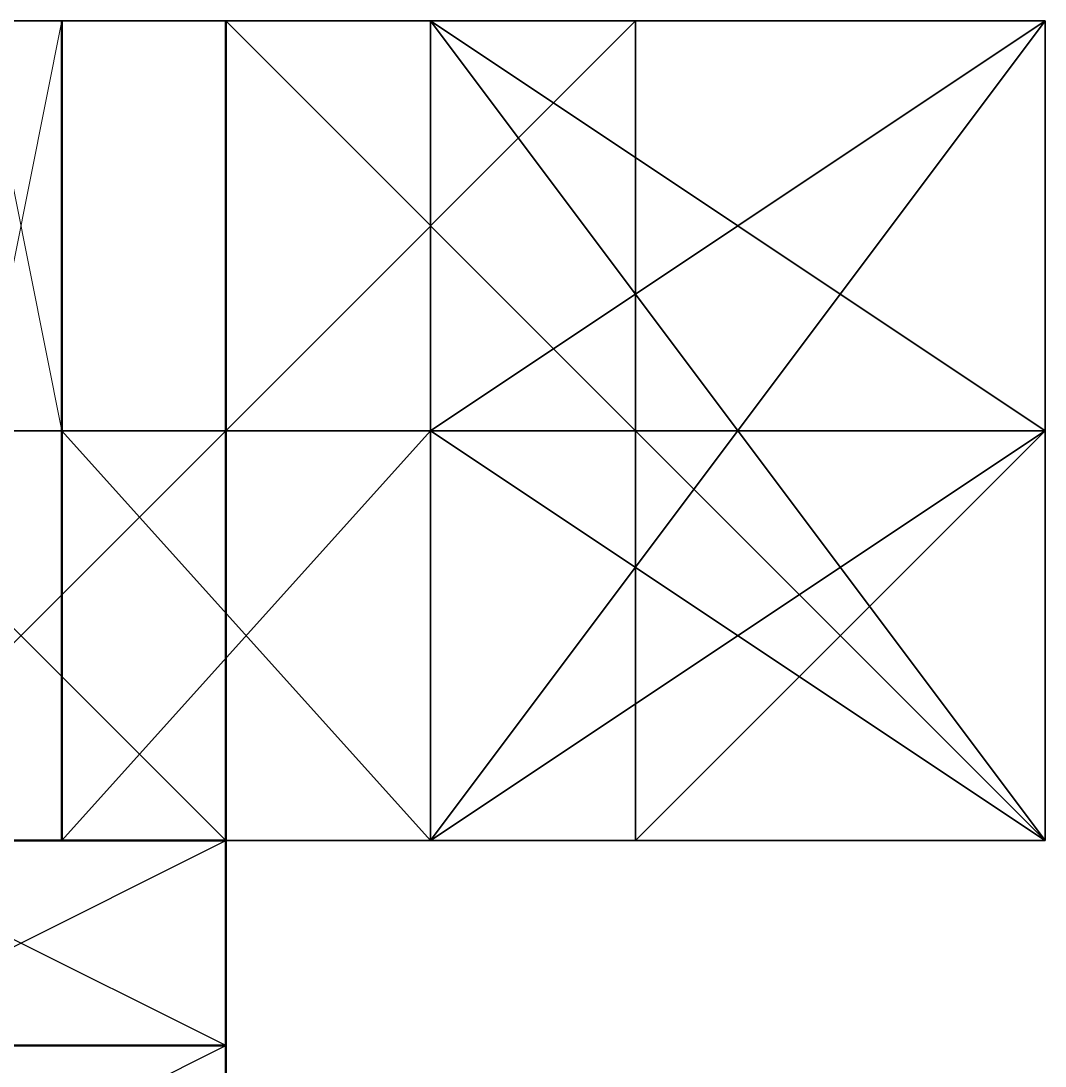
# Model space of a CAD drawing. Header units: metres. Extents: x -300 to 244, y -1173 to 40.
# Drawn here: x -280 to -260, y 19.6 to 40 of the extents above; entities that cross this region are included whole.
import ezdxf

# ---------------------------------------------------------------- set-up
doc = ezdxf.new("R2010")
doc.units = ezdxf.units.M
for name, color, linetype, lineweight in [('beam_x', 3, 'Continuous', 35), ('beam_y', 30, 'Continuous', 35), ('brace_floor', 7, 'Continuous', 18), ('brace_space', 250, 'Continuous', 35), ('brace_xz', 1, 'Continuous', 25), ('brace_yz', 6, 'Continuous', 25), ('bridge_beam', 6, 'Continuous', 50), ('bridge_brace_bot', 220, 'Continuous', 30), ('bridge_brace_face', 230, 'Continuous', 30), ('bridge_brace_top', 210, 'Continuous', 30), ('bridge_column', 200, 'Continuous', 40), ('bridge_shear_yz', 10, 'Continuous', 40), ('bridge_truss_side', 6, 'Continuous', 35), ('column', 5, 'Continuous', 50), ('core_wall', 44, 'Continuous', 50), ('OUTLINE', 9, 'Continuous', 25)]:
    doc.layers.add(name, color=color, linetype=linetype, lineweight=lineweight)

msp = doc.modelspace()

# ---------------------------------------------------------------- linework, layer by layer
at = {"layer": 'beam_x'}
for p, q in [((-284, 40), (-276, 40)), ((-284, 40, 9), (-276, 40, 9)), ((-284, 40, 15), (-276, 40, 15)), ((-284, 40, 21), (-276, 40, 21)), ((-284, 40, 27), (-276, 40, 27)), ((-284, 40, 33), (-276, 40, 33)), ((-284, 40, 39), (-276, 40, 39)), ((-284, 40, 45), (-276, 40, 45)), ((-284, 40, 51), (-276, 40, 51)), ((-284, 40, 57), (-276, 40, 57)), ((-284, 40, 63), (-276, 40, 63)), ((-284, 40, 69), (-276, 40, 69)), ((-284, 40, 75), (-276, 40, 75)), ((-280.8, 40, 81), (-279.2, 40, 81)), ((-280.8, 40, 87), (-279.2, 40, 87)), ((-280.8, 40, 93), (-279.2, 40, 93)), ((-280.8, 40, 99), (-279.2, 40, 99)), ((-280.8, 40, 105), (-279.2, 40, 105)), ((-280.8, 40, 111), (-279.2, 40, 111)), ((-280.8, 40, 117), (-279.2, 40, 117)), ((-280.8, 40, 123), (-279.2, 40, 123)), ((-280.8, 40, 129), (-279.2, 40, 129)), ((-280.8, 40, 135), (-279.2, 40, 135)), ((-280.8, 40, 141), (-279.2, 40, 141)), ((-280.8, 40, 147), (-279.2, 40, 147)), ((-280.8, 40, 153), (-279.2, 40, 153)), ((-279.2, 40, 81), (-272, 40, 81)), ((-279.2, 40, 87), (-272, 40, 87)), ((-279.2, 40, 93), (-272, 40, 93)), ((-279.2, 40, 99), (-272, 40, 99)), ((-279.2, 40, 105), (-272, 40, 105)), ((-279.2, 40, 111), (-272, 40, 111)), ((-279.2, 40, 117), (-272, 40, 117)), ((-279.2, 40, 123), (-272, 40, 123)), ((-279.2, 40, 129), (-272, 40, 129)), ((-279.2, 40, 135), (-272, 40, 135)), ((-279.2, 40, 141), (-272, 40, 141)), ((-279.2, 40, 147), (-272, 40, 147)), ((-279.2, 40, 153), (-272, 40, 153)), ((-276, 40), (-268, 40)), ((-276, 40, 9), (-268, 40, 9)), ((-276, 40, 15), (-268, 40, 15)), ((-276, 40, 21), (-268, 40, 21)), ((-276, 40, 27), (-268, 40, 27)), ((-276, 40, 33), (-268, 40, 33)), ((-276, 40, 39), (-268, 40, 39)), ((-276, 40, 45), (-268, 40, 45)), ((-276, 40, 51), (-268, 40, 51)), ((-276, 40, 57), (-268, 40, 57)), ((-276, 40, 63), (-268, 40, 63)), ((-276, 40, 69), (-268, 40, 69)), ((-276, 40, 75), (-268, 40, 75)), ((-268, 40), (-260, 40)), ((-268, 40, 9), (-260, 40, 9)), ((-268, 40, 15), (-260, 40, 15)), ((-268, 40, 21), (-260, 40, 21)), ((-268, 40, 27), (-260, 40, 27)), ((-268, 40, 33), (-260, 40, 33)), ((-268, 40, 39), (-260, 40, 39)), ((-268, 40, 45), (-260, 40, 45)), ((-268, 40, 51), (-260, 40, 51)), ((-268, 40, 57), (-260, 40, 57)), ((-268, 40, 63), (-260, 40, 63)), ((-268, 40, 69), (-260, 40, 69)), ((-268, 40, 75), (-260, 40, 75)), ((-284, 32), (-276, 32)), ((-284, 32, 9), (-276, 32, 9)), ((-284, 32, 15), (-276, 32, 15)), ((-284, 32, 21), (-276, 32, 21)), ((-284, 32, 27), (-276, 32, 27)), ((-284, 32, 33), (-276, 32, 33)), ((-284, 32, 39), (-276, 32, 39)), ((-284, 32, 45), (-276, 32, 45)), ((-284, 32, 51), (-276, 32, 51)), ((-284, 32, 57), (-276, 32, 57)), ((-284, 32, 63), (-276, 32, 63)), ((-284, 32, 69), (-276, 32, 69)), ((-284, 32, 75), (-276, 32, 75)), ((-280.8, 32, 81), (-279.2, 32, 81)), ((-280.8, 32, 87), (-279.2, 32, 87)), ((-280.8, 32, 93), (-279.2, 32, 93)), ((-280.8, 32, 99), (-279.2, 32, 99)), ((-280.8, 32, 105), (-279.2, 32, 105)), ((-280.8, 32, 111), (-279.2, 32, 111)), ((-280.8, 32, 117), (-279.2, 32, 117)), ((-280.8, 32, 123), (-279.2, 32, 123)), ((-280.8, 32, 129), (-279.2, 32, 129)), ((-280.8, 32, 135), (-279.2, 32, 135)), ((-280.8, 32, 141), (-279.2, 32, 141)), ((-280.8, 32, 147), (-279.2, 32, 147)), ((-280.8, 32, 153), (-279.2, 32, 153)), ((-279.2, 32, 81), (-272, 32, 81)), ((-279.2, 32, 87), (-272, 32, 87)), ((-279.2, 32, 93), (-272, 32, 93)), ((-279.2, 32, 99), (-272, 32, 99)), ((-279.2, 32, 105), (-272, 32, 105)), ((-279.2, 32, 111), (-272, 32, 111)), ((-279.2, 32, 117), (-272, 32, 117)), ((-279.2, 32, 123), (-272, 32, 123)), ((-279.2, 32, 129), (-272, 32, 129)), ((-279.2, 32, 135), (-272, 32, 135)), ((-279.2, 32, 141), (-272, 32, 141)), ((-279.2, 32, 147), (-272, 32, 147)), ((-279.2, 32, 153), (-272, 32, 153)), ((-276, 32), (-268, 32)), ((-276, 32, 9), (-268, 32, 9)), ((-276, 32, 15), (-268, 32, 15)), ((-276, 32, 21), (-268, 32, 21)), ((-276, 32, 27), (-268, 32, 27)), ((-276, 32, 33), (-268, 32, 33)), ((-276, 32, 39), (-268, 32, 39)), ((-276, 32, 45), (-268, 32, 45)), ((-276, 32, 51), (-268, 32, 51)), ((-276, 32, 57), (-268, 32, 57)), ((-276, 32, 63), (-268, 32, 63)), ((-276, 32, 69), (-268, 32, 69)), ((-276, 32, 75), (-268, 32, 75)), ((-268, 32), (-260, 32)), ((-268, 32, 9), (-260, 32, 9)), ((-268, 32, 15), (-260, 32, 15)), ((-268, 32, 21), (-260, 32, 21)), ((-268, 32, 27), (-260, 32, 27)), ((-268, 32, 33), (-260, 32, 33)), ((-268, 32, 39), (-260, 32, 39)), ((-268, 32, 45), (-260, 32, 45)), ((-268, 32, 51), (-260, 32, 51)), ((-268, 32, 57), (-260, 32, 57)), ((-268, 32, 63), (-260, 32, 63)), ((-268, 32, 69), (-260, 32, 69)), ((-268, 32, 75), (-260, 32, 75)), ((-284, 24), (-276, 24)), ((-284, 24, 9), (-276, 24, 9)), ((-284, 24, 15), (-276, 24, 15)), ((-284, 24, 21), (-276, 24, 21)), ((-284, 24, 27), (-276, 24, 27)), ((-284, 24, 33), (-276, 24, 33)), ((-284, 24, 39), (-276, 24, 39)), ((-284, 24, 45), (-276, 24, 45)), ((-284, 24, 51), (-276, 24, 51)), ((-284, 24, 57), (-276, 24, 57)), ((-284, 24, 63), (-276, 24, 63)), ((-284, 24, 69), (-276, 24, 69)), ((-284, 24, 75), (-276, 24, 75)), ((-280.8, 24, 81), (-279.2, 24, 81)), ((-280.8, 24, 87), (-279.2, 24, 87)), ((-280.8, 24, 93), (-279.2, 24, 93)), ((-280.8, 24, 99), (-279.2, 24, 99)), ((-280.8, 24, 105), (-279.2, 24, 105)), ((-280.8, 24, 111), (-279.2, 24, 111)), ((-280.8, 24, 117), (-279.2, 24, 117)), ((-280.8, 24, 123), (-279.2, 24, 123)), ((-280.8, 24, 129), (-279.2, 24, 129)), ((-280.8, 24, 135), (-279.2, 24, 135)), ((-280.8, 24, 141), (-279.2, 24, 141)), ((-280.8, 24, 147), (-279.2, 24, 147)), ((-280.8, 24, 153), (-279.2, 24, 153)), ((-279.2, 24, 81), (-272, 24, 81)), ((-279.2, 24, 87), (-272, 24, 87)), ((-279.2, 24, 93), (-272, 24, 93)), ((-279.2, 24, 99), (-272, 24, 99)), ((-279.2, 24, 105), (-272, 24, 105)), ((-279.2, 24, 111), (-272, 24, 111)), ((-279.2, 24, 117), (-272, 24, 117)), ((-279.2, 24, 123), (-272, 24, 123)), ((-279.2, 24, 129), (-272, 24, 129)), ((-279.2, 24, 135), (-272, 24, 135)), ((-279.2, 24, 141), (-272, 24, 141)), ((-279.2, 24, 147), (-272, 24, 147)), ((-279.2, 24, 153), (-272, 24, 153)), ((-276, 24), (-268, 24)), ((-276, 24, 9), (-268, 24, 9)), ((-276, 24, 15), (-268, 24, 15)), ((-276, 24, 21), (-268, 24, 21)), ((-276, 24, 27), (-268, 24, 27)), ((-276, 24, 33), (-268, 24, 33)), ((-276, 24, 39), (-268, 24, 39)), ((-276, 24, 45), (-268, 24, 45)), ((-276, 24, 51), (-268, 24, 51)), ((-276, 24, 57), (-268, 24, 57)), ((-276, 24, 63), (-268, 24, 63)), ((-276, 24, 69), (-268, 24, 69)), ((-276, 24, 75), (-268, 24, 75)), ((-268, 24), (-260, 24)), ((-268, 24, 9), (-260, 24, 9)), ((-268, 24, 15), (-260, 24, 15)), ((-268, 24, 21), (-260, 24, 21)), ((-268, 24, 27), (-260, 24, 27)), ((-268, 24, 33), (-260, 24, 33)), ((-268, 24, 39), (-260, 24, 39)), ((-268, 24, 45), (-260, 24, 45)), ((-268, 24, 51), (-260, 24, 51)), ((-268, 24, 57), (-260, 24, 57)), ((-268, 24, 63), (-260, 24, 63)), ((-268, 24, 69), (-260, 24, 69)), ((-268, 24, 75), (-260, 24, 75))]:
    msp.add_line(p, q, dxfattribs=at)
at = {"layer": 'beam_y'}
for p, q in [((-279.2, 32, 81), (-279.2, 40, 81)), ((-279.2, 32, 87), (-279.2, 40, 87)), ((-279.2, 32, 93), (-279.2, 40, 93)), ((-279.2, 32, 99), (-279.2, 40, 99)), ((-279.2, 32, 105), (-279.2, 40, 105)), ((-279.2, 32, 111), (-279.2, 40, 111)), ((-279.2, 32, 117), (-279.2, 40, 117)), ((-279.2, 32, 123), (-279.2, 40, 123)), ((-279.2, 32, 129), (-279.2, 40, 129)), ((-279.2, 32, 135), (-279.2, 40, 135)), ((-279.2, 32, 141), (-279.2, 40, 141)), ((-279.2, 32, 147), (-279.2, 40, 147)), ((-279.2, 32, 153), (-279.2, 40, 153)), ((-276, 32), (-276, 40)), ((-276, 32, 9), (-276, 40, 9)), ((-276, 32, 15), (-276, 40, 15)), ((-276, 32, 21), (-276, 40, 21)), ((-276, 32, 27), (-276, 40, 27)), ((-276, 32, 33), (-276, 40, 33)), ((-276, 32, 39), (-276, 40, 39)), ((-276, 32, 45), (-276, 40, 45)), ((-276, 32, 51), (-276, 40, 51)), ((-276, 32, 57), (-276, 40, 57)), ((-276, 32, 63), (-276, 40, 63)), ((-276, 32, 69), (-276, 40, 69)), ((-276, 32, 75), (-276, 40, 75)), ((-272, 32, 81), (-272, 40, 81)), ((-272, 32, 87), (-272, 40, 87)), ((-272, 32, 93), (-272, 40, 93)), ((-272, 32, 99), (-272, 40, 99)), ((-272, 32, 105), (-272, 40, 105)), ((-272, 32, 111), (-272, 40, 111)), ((-272, 32, 117), (-272, 40, 117)), ((-272, 32, 123), (-272, 40, 123)), ((-272, 32, 129), (-272, 40, 129)), ((-272, 32, 135), (-272, 40, 135)), ((-272, 32, 141), (-272, 40, 141)), ((-272, 32, 147), (-272, 40, 147)), ((-272, 32, 153), (-272, 40, 153)), ((-268, 32), (-268, 40)), ((-268, 32, 9), (-268, 40, 9)), ((-268, 32, 15), (-268, 40, 15)), ((-268, 32, 21), (-268, 40, 21)), ((-268, 32, 27), (-268, 40, 27)), ((-268, 32, 33), (-268, 40, 33)), ((-268, 32, 39), (-268, 40, 39)), ((-268, 32, 45), (-268, 40, 45)), ((-268, 32, 51), (-268, 40, 51)), ((-268, 32, 57), (-268, 40, 57)), ((-268, 32, 63), (-268, 40, 63)), ((-268, 32, 69), (-268, 40, 69)), ((-268, 32, 75), (-268, 40, 75)), ((-260, 32), (-260, 40)), ((-260, 32, 9), (-260, 40, 9)), ((-260, 32, 15), (-260, 40, 15)), ((-260, 32, 21), (-260, 40, 21)), ((-260, 32, 27), (-260, 40, 27)), ((-260, 32, 33), (-260, 40, 33)), ((-260, 32, 39), (-260, 40, 39)), ((-260, 32, 45), (-260, 40, 45)), ((-260, 32, 51), (-260, 40, 51)), ((-260, 32, 57), (-260, 40, 57)), ((-260, 32, 63), (-260, 40, 63)), ((-260, 32, 69), (-260, 40, 69)), ((-260, 32, 75), (-260, 40, 75)), ((-279.2, 24, 81), (-279.2, 32, 81)), ((-279.2, 24, 87), (-279.2, 32, 87)), ((-279.2, 24, 93), (-279.2, 32, 93)), ((-279.2, 24, 99), (-279.2, 32, 99)), ((-279.2, 24, 105), (-279.2, 32, 105)), ((-279.2, 24, 111), (-279.2, 32, 111)), ((-279.2, 24, 117), (-279.2, 32, 117)), ((-279.2, 24, 123), (-279.2, 32, 123)), ((-279.2, 24, 129), (-279.2, 32, 129)), ((-279.2, 24, 135), (-279.2, 32, 135)), ((-279.2, 24, 141), (-279.2, 32, 141)), ((-279.2, 24, 147), (-279.2, 32, 147)), ((-279.2, 24, 153), (-279.2, 32, 153)), ((-276, 24), (-276, 32)), ((-276, 24, 9), (-276, 32, 9)), ((-276, 24, 15), (-276, 32, 15)), ((-276, 24, 21), (-276, 32, 21)), ((-276, 24, 27), (-276, 32, 27)), ((-276, 24, 33), (-276, 32, 33)), ((-276, 24, 39), (-276, 32, 39)), ((-276, 24, 45), (-276, 32, 45)), ((-276, 24, 51), (-276, 32, 51)), ((-276, 24, 57), (-276, 32, 57)), ((-276, 24, 63), (-276, 32, 63)), ((-276, 24, 69), (-276, 32, 69)), ((-276, 24, 75), (-276, 32, 75)), ((-272, 24, 81), (-272, 32, 81)), ((-272, 24, 87), (-272, 32, 87)), ((-272, 24, 93), (-272, 32, 93)), ((-272, 24, 99), (-272, 32, 99)), ((-272, 24, 105), (-272, 32, 105)), ((-272, 24, 111), (-272, 32, 111)), ((-272, 24, 117), (-272, 32, 117)), ((-272, 24, 123), (-272, 32, 123)), ((-272, 24, 129), (-272, 32, 129)), ((-272, 24, 135), (-272, 32, 135)), ((-272, 24, 141), (-272, 32, 141)), ((-272, 24, 147), (-272, 32, 147)), ((-272, 24, 153), (-272, 32, 153)), ((-268, 24), (-268, 32)), ((-268, 24, 9), (-268, 32, 9)), ((-268, 24, 15), (-268, 32, 15)), ((-268, 24, 21), (-268, 32, 21)), ((-268, 24, 27), (-268, 32, 27)), ((-268, 24, 33), (-268, 32, 33)), ((-268, 24, 39), (-268, 32, 39)), ((-268, 24, 45), (-268, 32, 45)), ((-268, 24, 51), (-268, 32, 51)), ((-268, 24, 57), (-268, 32, 57)), ((-268, 24, 63), (-268, 32, 63)), ((-268, 24, 69), (-268, 32, 69)), ((-268, 24, 75), (-268, 32, 75)), ((-260, 24), (-260, 32)), ((-260, 24, 9), (-260, 32, 9)), ((-260, 24, 15), (-260, 32, 15)), ((-260, 24, 21), (-260, 32, 21)), ((-260, 24, 27), (-260, 32, 27)), ((-260, 24, 33), (-260, 32, 33)), ((-260, 24, 39), (-260, 32, 39)), ((-260, 24, 45), (-260, 32, 45)), ((-260, 24, 51), (-260, 32, 51)), ((-260, 24, 57), (-260, 32, 57)), ((-260, 24, 63), (-260, 32, 63)), ((-260, 24, 69), (-260, 32, 69)), ((-260, 24, 75), (-260, 32, 75))]:
    msp.add_line(p, q, dxfattribs=at)
at = {"layer": 'brace_floor'}
for p, q in [((-280.8, 32, 111), (-279.2, 40, 111)), ((-279.2, 32, 111), (-280.8, 40, 111)), ((-280.8, 32, 147), (-279.2, 40, 147)), ((-279.2, 32, 147), (-280.8, 40, 147)), ((-276, 32), (-268, 40)), ((-268, 32), (-276, 40)), ((-276, 32, 39), (-268, 40, 39)), ((-268, 32, 39), (-276, 40, 39)), ((-276, 32, 75), (-268, 40, 75)), ((-268, 32, 75), (-276, 40, 75)), ((-284, 24), (-276, 32)), ((-276, 24), (-284, 32)), ((-284, 24, 39), (-276, 32, 39)), ((-276, 24, 39), (-284, 32, 39)), ((-284, 24, 75), (-276, 32, 75)), ((-276, 24, 75), (-284, 32, 75)), ((-279.2, 24, 111), (-272, 32, 111)), ((-272, 24, 111), (-279.2, 32, 111)), ((-279.2, 24, 147), (-272, 32, 147)), ((-272, 24, 147), (-279.2, 32, 147)), ((-268, 24), (-260, 32)), ((-260, 24), (-268, 32)), ((-268, 24, 39), (-260, 32, 39)), ((-260, 24, 39), (-268, 32, 39)), ((-268, 24, 75), (-260, 32, 75)), ((-260, 24, 75), (-268, 32, 75))]:
    msp.add_line(p, q, dxfattribs=at)
at = {"layer": 'brace_space'}
for p, q in [((-260, 24, 75), (-272, 40, 81)), ((-260, 32, 75), (-272, 40, 81)), ((-260, 40, 75), (-272, 24, 81)), ((-260, 40, 75), (-272, 32, 81)), ((-260, 40, 75), (-272, 40, 81)), ((-260, 24, 75), (-272, 32, 81)), ((-260, 32, 75), (-272, 24, 81)), ((-260, 32, 75), (-272, 32, 81)), ((-260, 24, 75), (-272, 24, 81))]:
    msp.add_line(p, q, dxfattribs=at)
at = {"layer": 'brace_xz'}
for p, q in [((-284, 40), (-276, 40, 9)), ((-276, 40), (-284, 40, 9)), ((-284, 40, 27), (-276, 40, 39)), ((-276, 40, 27), (-284, 40, 39)), ((-284, 40, 51), (-276, 40, 63)), ((-276, 40, 51), (-284, 40, 63)), ((-279.2, 40, 87), (-272, 40, 99)), ((-272, 40, 87), (-279.2, 40, 99)), ((-279.2, 40, 99), (-272, 40, 111)), ((-272, 40, 99), (-279.2, 40, 111)), ((-279.2, 40, 111), (-272, 40, 123)), ((-272, 40, 111), (-279.2, 40, 123)), ((-279.2, 40, 123), (-272, 40, 135)), ((-272, 40, 123), (-279.2, 40, 135)), ((-279.2, 40, 135), (-272, 40, 147)), ((-272, 40, 135), (-279.2, 40, 147)), ((-276, 40), (-268, 40, 9)), ((-268, 40), (-276, 40, 9)), ((-276, 40, 15), (-268, 40, 27)), ((-268, 40, 15), (-276, 40, 27)), ((-276, 40, 39), (-268, 40, 51)), ((-268, 40, 39), (-276, 40, 51)), ((-276, 40, 63), (-268, 40, 75)), ((-268, 40, 63), (-276, 40, 75)), ((-268, 40), (-260, 40, 9)), ((-260, 40), (-268, 40, 9)), ((-268, 40, 27), (-260, 40, 39)), ((-260, 40, 27), (-268, 40, 39)), ((-268, 40, 51), (-260, 40, 63)), ((-260, 40, 51), (-268, 40, 63)), ((-284, 32), (-276, 32, 9)), ((-276, 32), (-284, 32, 9)), ((-284, 32, 15), (-276, 32, 27)), ((-276, 32, 15), (-284, 32, 27)), ((-284, 32, 39), (-276, 32, 51)), ((-276, 32, 39), (-284, 32, 51)), ((-284, 32, 63), (-276, 32, 75)), ((-276, 32, 63), (-284, 32, 75)), ((-279.2, 32, 87), (-272, 32, 99)), ((-272, 32, 87), (-279.2, 32, 99)), ((-279.2, 32, 99), (-272, 32, 111)), ((-272, 32, 99), (-279.2, 32, 111)), ((-279.2, 32, 111), (-272, 32, 123)), ((-272, 32, 111), (-279.2, 32, 123)), ((-279.2, 32, 123), (-272, 32, 135)), ((-272, 32, 123), (-279.2, 32, 135)), ((-279.2, 32, 135), (-272, 32, 147)), ((-272, 32, 135), (-279.2, 32, 147)), ((-276, 32), (-268, 32, 9)), ((-268, 32), (-276, 32, 9)), ((-276, 32, 27), (-268, 32, 39)), ((-268, 32, 27), (-276, 32, 39)), ((-276, 32, 51), (-268, 32, 63)), ((-268, 32, 51), (-276, 32, 63)), ((-268, 32), (-260, 32, 9)), ((-260, 32), (-268, 32, 9)), ((-268, 32, 15), (-260, 32, 27)), ((-260, 32, 15), (-268, 32, 27)), ((-268, 32, 39), (-260, 32, 51)), ((-260, 32, 39), (-268, 32, 51)), ((-268, 32, 63), (-260, 32, 75)), ((-260, 32, 63), (-268, 32, 75)), ((-284, 24), (-276, 24, 9)), ((-276, 24), (-284, 24, 9)), ((-284, 24, 27), (-276, 24, 39)), ((-276, 24, 27), (-284, 24, 39)), ((-284, 24, 51), (-276, 24, 63)), ((-276, 24, 51), (-284, 24, 63)), ((-279.2, 24, 87), (-272, 24, 99)), ((-272, 24, 87), (-279.2, 24, 99)), ((-279.2, 24, 99), (-272, 24, 111)), ((-272, 24, 99), (-279.2, 24, 111)), ((-279.2, 24, 111), (-272, 24, 123)), ((-272, 24, 111), (-279.2, 24, 123)), ((-279.2, 24, 123), (-272, 24, 135)), ((-272, 24, 123), (-279.2, 24, 135)), ((-279.2, 24, 135), (-272, 24, 147)), ((-272, 24, 135), (-279.2, 24, 147)), ((-276, 24), (-268, 24, 9)), ((-268, 24), (-276, 24, 9)), ((-276, 24, 15), (-268, 24, 27)), ((-268, 24, 15), (-276, 24, 27)), ((-276, 24, 39), (-268, 24, 51)), ((-268, 24, 39), (-276, 24, 51)), ((-276, 24, 63), (-268, 24, 75)), ((-268, 24, 63), (-276, 24, 75)), ((-268, 24), (-260, 24, 9)), ((-260, 24), (-268, 24, 9)), ((-268, 24, 27), (-260, 24, 39)), ((-260, 24, 27), (-268, 24, 39)), ((-268, 24, 51), (-260, 24, 63)), ((-260, 24, 51), (-268, 24, 63))]:
    msp.add_line(p, q, dxfattribs=at)
at = {"layer": 'brace_yz'}
for p, q in [((-276, 32), (-276, 40, 9)), ((-276, 40), (-276, 32, 9)), ((-272, 32, 99), (-272, 40, 111)), ((-272, 40, 99), (-272, 32, 111)), ((-272, 32, 123), (-272, 40, 135)), ((-272, 40, 123), (-272, 32, 135)), ((-268, 32), (-268, 40, 9)), ((-268, 40), (-268, 32, 9)), ((-260, 32), (-260, 40, 9)), ((-260, 40), (-260, 32, 9)), ((-260, 32, 15), (-260, 40, 27)), ((-260, 40, 15), (-260, 32, 27)), ((-260, 32, 27), (-260, 40, 39)), ((-260, 40, 27), (-260, 32, 39)), ((-260, 32, 39), (-260, 40, 51)), ((-260, 40, 39), (-260, 32, 51)), ((-260, 32, 51), (-260, 40, 63)), ((-260, 40, 51), (-260, 32, 63)), ((-260, 32, 63), (-260, 40, 75)), ((-260, 40, 63), (-260, 32, 75)), ((-276, 24), (-276, 32, 9)), ((-276, 32), (-276, 24, 9)), ((-272, 24, 99), (-272, 32, 111)), ((-272, 32, 99), (-272, 24, 111)), ((-272, 24, 123), (-272, 32, 135)), ((-272, 32, 123), (-272, 24, 135)), ((-268, 24), (-268, 32, 9)), ((-268, 32), (-268, 24, 9)), ((-260, 24), (-260, 32, 9)), ((-260, 32), (-260, 24, 9)), ((-260, 24, 15), (-260, 32, 27)), ((-260, 32, 15), (-260, 24, 27)), ((-260, 24, 27), (-260, 32, 39)), ((-260, 32, 27), (-260, 24, 39)), ((-260, 24, 39), (-260, 32, 51)), ((-260, 32, 39), (-260, 24, 51)), ((-260, 24, 51), (-260, 32, 63)), ((-260, 32, 51), (-260, 24, 63)), ((-260, 24, 63), (-260, 32, 75)), ((-260, 32, 63), (-260, 24, 75))]:
    msp.add_line(p, q, dxfattribs=at)
at = {"layer": 'bridge_beam'}
for p, q in [((-284, 24, 33), (-276, 24, 33)), ((-284, 24, 39), (-276, 24, 39)), ((-284, 24, 69), (-276, 24, 69)), ((-284, 24, 75), (-276, 24, 75)), ((-284, 24, 105), (-276, 24, 105)), ((-284, 24, 111), (-276, 24, 111)), ((-284, 24, 141), (-276, 24, 141)), ((-284, 24, 153), (-276, 24, 153)), ((-276, 20, 33), (-276, 24, 33)), ((-276, 20, 39), (-276, 24, 39)), ((-276, 20, 69), (-276, 24, 69)), ((-276, 20, 75), (-276, 24, 75)), ((-276, 20, 105), (-276, 24, 105)), ((-276, 20, 111), (-276, 24, 111)), ((-276, 20, 141), (-276, 24, 141)), ((-276, 20, 153), (-276, 24, 153)), ((-284, 20, 33), (-276, 20, 33)), ((-284, 20, 39), (-276, 20, 39)), ((-284, 20, 69), (-276, 20, 69)), ((-284, 20, 75), (-276, 20, 75)), ((-284, 20, 105), (-276, 20, 105)), ((-284, 20, 111), (-276, 20, 111)), ((-284, 20, 141), (-276, 20, 141)), ((-284, 20, 153), (-276, 20, 153)), ((-276, 16, 33), (-276, 20, 33)), ((-276, 16, 39), (-276, 20, 39)), ((-276, 16, 69), (-276, 20, 69)), ((-276, 16, 75), (-276, 20, 75)), ((-276, 16, 105), (-276, 20, 105)), ((-276, 16, 111), (-276, 20, 111)), ((-276, 16, 141), (-276, 20, 141)), ((-276, 16, 153), (-276, 20, 153))]:
    msp.add_line(p, q, dxfattribs=at)
at = {"layer": 'bridge_brace_bot'}
for p, q in [((-284, 20, 33), (-276, 24, 33)), ((-276, 20, 33), (-284, 24, 33)), ((-284, 20, 69), (-276, 24, 69)), ((-276, 20, 69), (-284, 24, 69)), ((-284, 20, 105), (-276, 24, 105)), ((-276, 20, 105), (-284, 24, 105)), ((-284, 20, 141), (-276, 24, 141)), ((-276, 20, 141), (-284, 24, 141)), ((-284, 16, 33), (-276, 20, 33)), ((-284, 16, 69), (-276, 20, 69)), ((-284, 16, 105), (-276, 20, 105)), ((-284, 16, 141), (-276, 20, 141))]:
    msp.add_line(p, q, dxfattribs=at)
at = {"layer": 'bridge_brace_face'}
for p, q in [((-284, 24, 33), (-276, 24, 39)), ((-276, 24, 33), (-284, 24, 39)), ((-284, 24, 69), (-276, 24, 75)), ((-276, 24, 69), (-284, 24, 75)), ((-284, 24, 105), (-276, 24, 111)), ((-276, 24, 105), (-284, 24, 111)), ((-284, 24, 141), (-276, 24, 153)), ((-276, 24, 141), (-284, 24, 153))]:
    msp.add_line(p, q, dxfattribs=at)
at = {"layer": 'bridge_brace_top'}
for p, q in [((-284, 20, 39), (-276, 24, 39)), ((-276, 20, 39), (-284, 24, 39)), ((-284, 20, 75), (-276, 24, 75)), ((-276, 20, 75), (-284, 24, 75)), ((-284, 20, 111), (-276, 24, 111)), ((-276, 20, 111), (-284, 24, 111)), ((-284, 20, 153), (-276, 24, 153)), ((-276, 20, 153), (-284, 24, 153)), ((-284, 16, 39), (-276, 20, 39)), ((-284, 16, 75), (-276, 20, 75)), ((-284, 16, 111), (-276, 20, 111)), ((-284, 16, 153), (-276, 20, 153))]:
    msp.add_line(p, q, dxfattribs=at)
at = {"layer": 'bridge_column'}
for p, q in [((-276, 24, 33), (-276, 24, 39)), ((-276, 24, 69), (-276, 24, 75)), ((-276, 24, 105), (-276, 24, 111)), ((-276, 24, 141), (-276, 24, 153)), ((-276, 20, 33), (-276, 20, 39)), ((-276, 20, 69), (-276, 20, 75)), ((-276, 20, 105), (-276, 20, 111)), ((-276, 20, 141), (-276, 20, 153))]:
    msp.add_line(p, q, dxfattribs=at)
at = {"layer": 'bridge_shear_yz'}
for p, q in [((-276, 20, 33), (-276, 24, 39)), ((-276, 20, 39), (-276, 24, 33)), ((-276, 20, 69), (-276, 24, 75)), ((-276, 20, 75), (-276, 24, 69)), ((-276, 20, 105), (-276, 24, 111)), ((-276, 20, 111), (-276, 24, 105)), ((-276, 20, 141), (-276, 24, 153)), ((-276, 20, 153), (-276, 24, 141)), ((-276, 16, 33), (-276, 20, 39)), ((-276, 16, 39), (-276, 20, 33)), ((-276, 16, 69), (-276, 20, 75)), ((-276, 16, 75), (-276, 20, 69)), ((-276, 16, 105), (-276, 20, 111)), ((-276, 16, 111), (-276, 20, 105)), ((-276, 16, 141), (-276, 20, 153)), ((-276, 16, 153), (-276, 20, 141))]:
    msp.add_line(p, q, dxfattribs=at)
at = {"layer": 'bridge_truss_side'}
for p, q in [((-276, 20, 33), (-276, 24, 39)), ((-276, 20, 39), (-276, 24, 33)), ((-276, 20, 69), (-276, 24, 75)), ((-276, 20, 75), (-276, 24, 69)), ((-276, 20, 105), (-276, 24, 111)), ((-276, 20, 111), (-276, 24, 105)), ((-276, 20, 141), (-276, 24, 153)), ((-276, 20, 153), (-276, 24, 141)), ((-276, 16, 33), (-276, 20, 39)), ((-276, 16, 39), (-276, 20, 33)), ((-276, 16, 69), (-276, 20, 75)), ((-276, 16, 75), (-276, 20, 69)), ((-276, 16, 105), (-276, 20, 111)), ((-276, 16, 111), (-276, 20, 105)), ((-276, 16, 141), (-276, 20, 153)), ((-276, 16, 153), (-276, 20, 141))]:
    msp.add_line(p, q, dxfattribs=at)
at = {"layer": 'column'}
for p, q in [((-279.2, 40, 81), (-279.2, 40, 87)), ((-279.2, 40, 87), (-279.2, 40, 93)), ((-279.2, 40, 93), (-279.2, 40, 99)), ((-279.2, 40, 99), (-279.2, 40, 105)), ((-279.2, 40, 105), (-279.2, 40, 111)), ((-279.2, 40, 111), (-279.2, 40, 117)), ((-279.2, 40, 117), (-279.2, 40, 123)), ((-279.2, 40, 123), (-279.2, 40, 129)), ((-279.2, 40, 129), (-279.2, 40, 135)), ((-279.2, 40, 135), (-279.2, 40, 141)), ((-279.2, 40, 141), (-279.2, 40, 147)), ((-279.2, 40, 147), (-279.2, 40, 153)), ((-276, 40), (-276, 40, 9)), ((-276, 40, 9), (-276, 40, 15)), ((-276, 40, 15), (-276, 40, 21)), ((-276, 40, 21), (-276, 40, 27)), ((-276, 40, 27), (-276, 40, 33)), ((-276, 40, 33), (-276, 40, 39)), ((-276, 40, 39), (-276, 40, 45)), ((-276, 40, 45), (-276, 40, 51)), ((-276, 40, 51), (-276, 40, 57)), ((-276, 40, 57), (-276, 40, 63)), ((-276, 40, 63), (-276, 40, 69)), ((-276, 40, 69), (-276, 40, 75)), ((-272, 40, 81), (-272, 40, 87)), ((-272, 40, 87), (-272, 40, 93)), ((-272, 40, 93), (-272, 40, 99)), ((-272, 40, 99), (-272, 40, 105)), ((-272, 40, 105), (-272, 40, 111)), ((-272, 40, 111), (-272, 40, 117)), ((-272, 40, 117), (-272, 40, 123)), ((-272, 40, 123), (-272, 40, 129)), ((-272, 40, 129), (-272, 40, 135)), ((-272, 40, 135), (-272, 40, 141)), ((-272, 40, 141), (-272, 40, 147)), ((-272, 40, 147), (-272, 40, 153)), ((-268, 40), (-268, 40, 9)), ((-268, 40, 9), (-268, 40, 15)), ((-268, 40, 15), (-268, 40, 21)), ((-268, 40, 21), (-268, 40, 27)), ((-268, 40, 27), (-268, 40, 33)), ((-268, 40, 33), (-268, 40, 39)), ((-268, 40, 39), (-268, 40, 45)), ((-268, 40, 45), (-268, 40, 51)), ((-268, 40, 51), (-268, 40, 57)), ((-268, 40, 57), (-268, 40, 63)), ((-268, 40, 63), (-268, 40, 69)), ((-268, 40, 69), (-268, 40, 75)), ((-260, 40), (-260, 40, 9)), ((-260, 40, 9), (-260, 40, 15)), ((-260, 40, 15), (-260, 40, 21)), ((-260, 40, 21), (-260, 40, 27)), ((-260, 40, 27), (-260, 40, 33)), ((-260, 40, 33), (-260, 40, 39)), ((-260, 40, 39), (-260, 40, 45)), ((-260, 40, 45), (-260, 40, 51)), ((-260, 40, 51), (-260, 40, 57)), ((-260, 40, 57), (-260, 40, 63)), ((-260, 40, 63), (-260, 40, 69)), ((-260, 40, 69), (-260, 40, 75)), ((-279.2, 32, 81), (-279.2, 32, 87)), ((-279.2, 32, 87), (-279.2, 32, 93)), ((-279.2, 32, 93), (-279.2, 32, 99)), ((-279.2, 32, 99), (-279.2, 32, 105)), ((-279.2, 32, 105), (-279.2, 32, 111)), ((-279.2, 32, 111), (-279.2, 32, 117)), ((-279.2, 32, 117), (-279.2, 32, 123)), ((-279.2, 32, 123), (-279.2, 32, 129)), ((-279.2, 32, 129), (-279.2, 32, 135)), ((-279.2, 32, 135), (-279.2, 32, 141)), ((-279.2, 32, 141), (-279.2, 32, 147)), ((-279.2, 32, 147), (-279.2, 32, 153)), ((-276, 32), (-276, 32, 9)), ((-276, 32, 9), (-276, 32, 15)), ((-276, 32, 15), (-276, 32, 21)), ((-276, 32, 21), (-276, 32, 27)), ((-276, 32, 27), (-276, 32, 33)), ((-276, 32, 33), (-276, 32, 39)), ((-276, 32, 39), (-276, 32, 45)), ((-276, 32, 45), (-276, 32, 51)), ((-276, 32, 51), (-276, 32, 57)), ((-276, 32, 57), (-276, 32, 63)), ((-276, 32, 63), (-276, 32, 69)), ((-276, 32, 69), (-276, 32, 75)), ((-272, 32, 81), (-272, 32, 87)), ((-272, 32, 87), (-272, 32, 93)), ((-272, 32, 93), (-272, 32, 99)), ((-272, 32, 99), (-272, 32, 105)), ((-272, 32, 105), (-272, 32, 111)), ((-272, 32, 111), (-272, 32, 117)), ((-272, 32, 117), (-272, 32, 123)), ((-272, 32, 123), (-272, 32, 129)), ((-272, 32, 129), (-272, 32, 135)), ((-272, 32, 135), (-272, 32, 141)), ((-272, 32, 141), (-272, 32, 147)), ((-272, 32, 147), (-272, 32, 153)), ((-268, 32), (-268, 32, 9)), ((-268, 32, 9), (-268, 32, 15)), ((-268, 32, 15), (-268, 32, 21)), ((-268, 32, 21), (-268, 32, 27)), ((-268, 32, 27), (-268, 32, 33)), ((-268, 32, 33), (-268, 32, 39)), ((-268, 32, 39), (-268, 32, 45)), ((-268, 32, 45), (-268, 32, 51)), ((-268, 32, 51), (-268, 32, 57)), ((-268, 32, 57), (-268, 32, 63)), ((-268, 32, 63), (-268, 32, 69)), ((-268, 32, 69), (-268, 32, 75)), ((-260, 32), (-260, 32, 9)), ((-260, 32, 9), (-260, 32, 15)), ((-260, 32, 15), (-260, 32, 21)), ((-260, 32, 21), (-260, 32, 27)), ((-260, 32, 27), (-260, 32, 33)), ((-260, 32, 33), (-260, 32, 39)), ((-260, 32, 39), (-260, 32, 45)), ((-260, 32, 45), (-260, 32, 51)), ((-260, 32, 51), (-260, 32, 57)), ((-260, 32, 57), (-260, 32, 63)), ((-260, 32, 63), (-260, 32, 69)), ((-260, 32, 69), (-260, 32, 75)), ((-279.2, 24, 81), (-279.2, 24, 87)), ((-279.2, 24, 87), (-279.2, 24, 93)), ((-279.2, 24, 93), (-279.2, 24, 99)), ((-279.2, 24, 99), (-279.2, 24, 105)), ((-279.2, 24, 105), (-279.2, 24, 111)), ((-279.2, 24, 111), (-279.2, 24, 117)), ((-279.2, 24, 117), (-279.2, 24, 123)), ((-279.2, 24, 123), (-279.2, 24, 129)), ((-279.2, 24, 129), (-279.2, 24, 135)), ((-279.2, 24, 135), (-279.2, 24, 141)), ((-279.2, 24, 141), (-279.2, 24, 147)), ((-279.2, 24, 147), (-279.2, 24, 153)), ((-276, 24), (-276, 24, 9)), ((-276, 24, 9), (-276, 24, 15)), ((-276, 24, 15), (-276, 24, 21)), ((-276, 24, 21), (-276, 24, 27)), ((-276, 24, 27), (-276, 24, 33)), ((-276, 24, 33), (-276, 24, 39)), ((-276, 24, 39), (-276, 24, 45)), ((-276, 24, 45), (-276, 24, 51)), ((-276, 24, 51), (-276, 24, 57)), ((-276, 24, 57), (-276, 24, 63)), ((-276, 24, 63), (-276, 24, 69)), ((-276, 24, 69), (-276, 24, 75)), ((-272, 24, 81), (-272, 24, 87)), ((-272, 24, 87), (-272, 24, 93)), ((-272, 24, 93), (-272, 24, 99)), ((-272, 24, 99), (-272, 24, 105)), ((-272, 24, 105), (-272, 24, 111)), ((-272, 24, 111), (-272, 24, 117)), ((-272, 24, 117), (-272, 24, 123)), ((-272, 24, 123), (-272, 24, 129)), ((-272, 24, 129), (-272, 24, 135)), ((-272, 24, 135), (-272, 24, 141)), ((-272, 24, 141), (-272, 24, 147)), ((-272, 24, 147), (-272, 24, 153)), ((-268, 24), (-268, 24, 9)), ((-268, 24, 9), (-268, 24, 15)), ((-268, 24, 15), (-268, 24, 21)), ((-268, 24, 21), (-268, 24, 27)), ((-268, 24, 27), (-268, 24, 33)), ((-268, 24, 33), (-268, 24, 39)), ((-268, 24, 39), (-268, 24, 45)), ((-268, 24, 45), (-268, 24, 51)), ((-268, 24, 51), (-268, 24, 57)), ((-268, 24, 57), (-268, 24, 63)), ((-268, 24, 63), (-268, 24, 69)), ((-268, 24, 69), (-268, 24, 75)), ((-260, 24), (-260, 24, 9)), ((-260, 24, 9), (-260, 24, 15)), ((-260, 24, 15), (-260, 24, 21)), ((-260, 24, 21), (-260, 24, 27)), ((-260, 24, 27), (-260, 24, 33)), ((-260, 24, 33), (-260, 24, 39)), ((-260, 24, 39), (-260, 24, 45)), ((-260, 24, 45), (-260, 24, 51)), ((-260, 24, 51), (-260, 24, 57)), ((-260, 24, 57), (-260, 24, 63)), ((-260, 24, 63), (-260, 24, 69)), ((-260, 24, 69), (-260, 24, 75))]:
    msp.add_line(p, q, dxfattribs=at)
at = {"layer": 'core_wall'}
for p, q in [((-279.2, 32, 93), (-279.2, 40, 99)), ((-279.2, 40, 93), (-279.2, 32, 99)), ((-279.2, 32, 111), (-279.2, 40, 117)), ((-279.2, 40, 111), (-279.2, 32, 117)), ((-279.2, 32, 129), (-279.2, 40, 135)), ((-279.2, 40, 129), (-279.2, 32, 135)), ((-279.2, 32, 147), (-279.2, 40, 153)), ((-279.2, 40, 147), (-279.2, 32, 153)), ((-276, 32), (-276, 40, 9)), ((-276, 40), (-276, 32, 9)), ((-276, 32, 21), (-276, 40, 27)), ((-276, 40, 21), (-276, 32, 27)), ((-276, 32, 39), (-276, 40, 45)), ((-276, 40, 39), (-276, 32, 45)), ((-276, 32, 57), (-276, 40, 63)), ((-276, 40, 57), (-276, 32, 63)), ((-279.2, 24, 93), (-279.2, 32, 99)), ((-279.2, 32, 93), (-279.2, 24, 99)), ((-279.2, 24, 111), (-279.2, 32, 117)), ((-279.2, 32, 111), (-279.2, 24, 117)), ((-279.2, 24, 129), (-279.2, 32, 135)), ((-279.2, 32, 129), (-279.2, 24, 135)), ((-279.2, 24, 147), (-279.2, 32, 153)), ((-279.2, 32, 147), (-279.2, 24, 153)), ((-276, 24), (-276, 32, 9)), ((-276, 32), (-276, 24, 9)), ((-276, 24, 21), (-276, 32, 27)), ((-276, 32, 21), (-276, 24, 27)), ((-276, 24, 39), (-276, 32, 45)), ((-276, 32, 39), (-276, 24, 45)), ((-276, 24, 57), (-276, 32, 63)), ((-276, 32, 57), (-276, 24, 63))]:
    msp.add_line(p, q, dxfattribs=at)
at = {"layer": 'OUTLINE'}
for p, q in [((-279.2, 40, 147), (-272, 40, 153)), ((-272, 40, 147), (-279.2, 40, 153)), ((-279.2, 24, 147), (-272, 24, 153)), ((-272, 24, 147), (-279.2, 24, 153))]:
    msp.add_line(p, q, dxfattribs=at)

doc.saveas('drawing.dxf')
